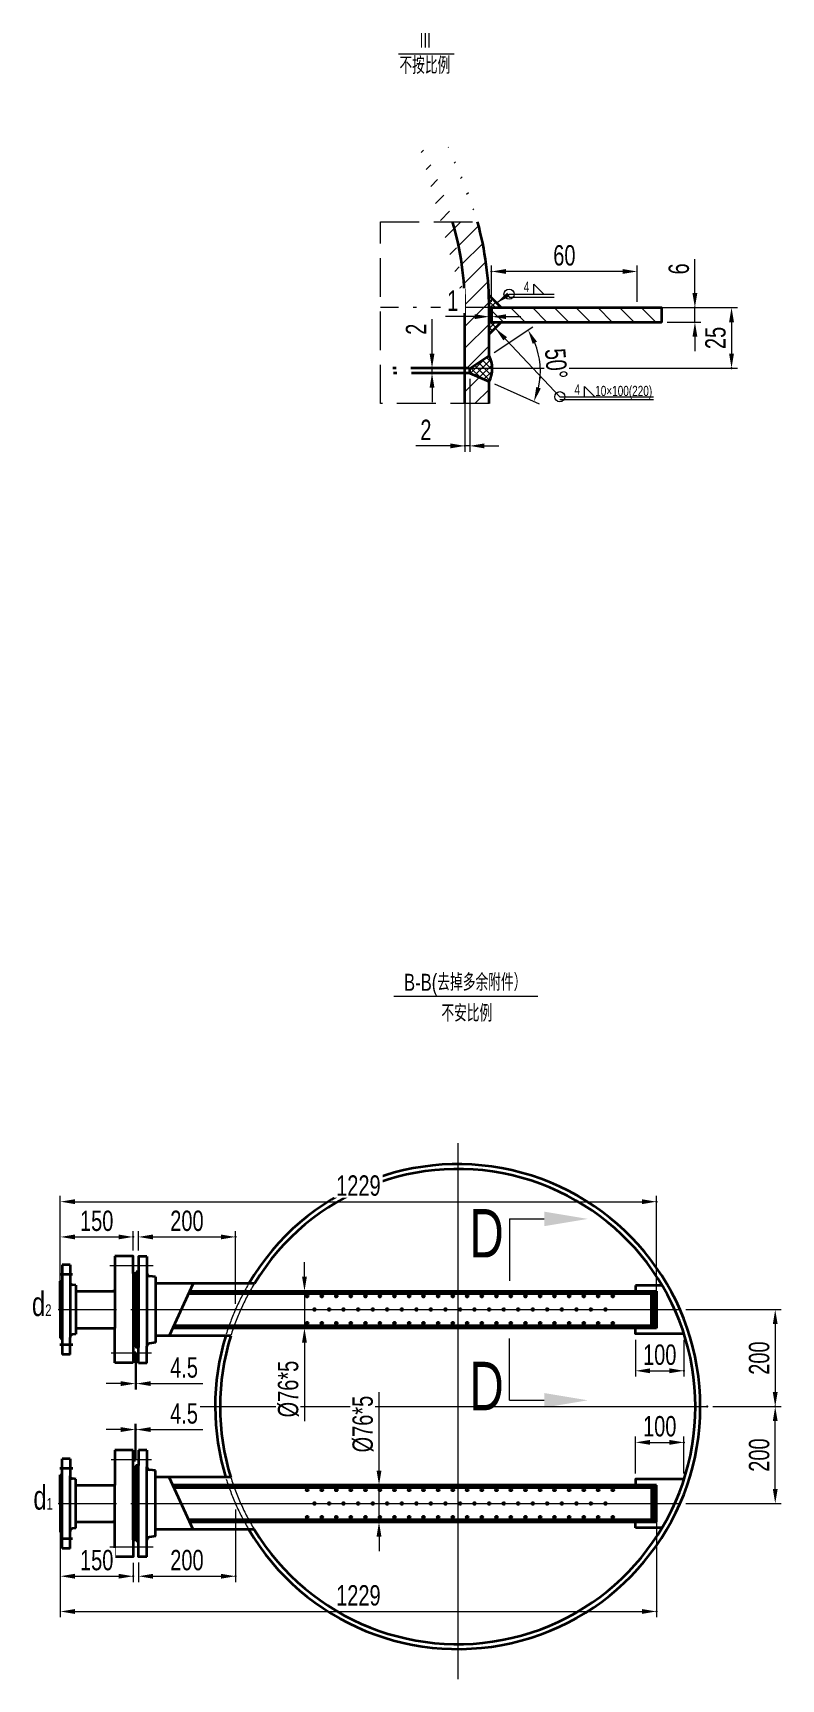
# Model space of a CAD drawing. Header units: millimetres. Extents: x 3739 to 16354, y -2005 to 15830.
# Drawn here: x 11492 to 13035, y 7756 to 11151 of the extents above; entities that cross this region are included whole.
import ezdxf
from ezdxf.enums import TextEntityAlignment as Align

# ---------------------------------------------------------------- set-up
doc = ezdxf.new("R2010")
doc.units = ezdxf.units.MM
doc.header["$LTSCALE"] = 10
doc.linetypes.add('ACAD_ISO02W100', pattern=[11, 8, -3])
doc.linetypes.add('ACAD_ISO10W100', pattern=[18.7, 12, -3, 0.7, -3])
for name, color, linetype, lineweight in [('中心线', 1, 'ACAD_ISO10W100', 18), ('中粗线', 4, 'Continuous', 35), ('剖面线', 5, 'Continuous', 15), ('实线层', 2, 'Continuous', 35), ('标注', 7, 'Continuous', 18), ('细实线', 7, 'Continuous', 18), ('虚线', 6, 'ACAD_ISO02W100', 18)]:
    doc.layers.add(name, color=color, linetype=linetype, lineweight=lineweight)
doc.styles.add('HGCAD', font='HGCAD.SHX', dxfattribs={"width": 0.75, "bigfont": 'HZTXT.SHX'})
doc.dimstyles.new('HGCAD', dxfattribs={"dimtxt": 3.5, "dimasz": 2.5, "dimexe": 1, "dimexo": 1, "dimgap": 1, "dimtad": 1, "dimdec": 1, "dimdsep": 46, "dimtxsty": 'HGCAD', "dimcen": 0, "dimclrd": 130, "dimclre": 130, "dimclrt": 3, "dimadec": 1, "dimazin": 0, "dimtfac": 0.714286, "dimtmove": 0, "dimatfit": 1, "dimfxl": 0, "dimtzin": 0, "dimlwd": -1, "dimlwe": -1, "dimarcsym": 0})
doc.dimstyles.new('HGCAD$0', dxfattribs={"dimtxt": 3.5, "dimasz": 2.5, "dimexe": 1, "dimexo": 1, "dimgap": 1, "dimtad": 1, "dimdec": 1, "dimdsep": 46, "dimtxsty": 'HGCAD', "dimcen": 0, "dimclrd": 130, "dimclre": 130, "dimclrt": 3, "dimadec": 1, "dimazin": 0, "dimtfac": 0.714286, "dimtmove": 0, "dimatfit": 1, "dimfxl": 0, "dimtzin": 0, "dimlwd": -1, "dimlwe": -1, "dimarcsym": 0})
doc.dimstyles.new('HGCAD$2', dxfattribs={"dimtxt": 3.5, "dimasz": 2.5, "dimexe": 1, "dimexo": 1, "dimgap": 1, "dimtad": 2, "dimtih": 1, "dimdec": 1, "dimdsep": 46, "dimtxsty": 'HGCAD', "dimcen": 0, "dimclrd": 130, "dimclre": 130, "dimclrt": 3, "dimadec": 0, "dimazin": 0, "dimtfac": 0.714286, "dimtmove": 0, "dimatfit": 1, "dimfxl": 0, "dimtzin": 0, "dimlwd": -1, "dimlwe": -1, "dimarcsym": 0})

# ---------------------------------------------------------------- blocks, each defined once
blk = doc.blocks.new('*D19')
at = {"color": 0, "ltscale": 15}
for p in [(12437.8, 10659.3), (12437.8, 10584.7), (12737.8, 10584.7)]:
    blk.add_point(p, dxfattribs=at)
at = {"layer": '标注', "color": 130, "ltscale": 15}
for p, q in [((12437.8, 10596.7), (12437.8, 10671.3)), ((12737.8, 10596.7), (12737.8, 10671.3)), ((12707.8, 10659.3), (12467.8, 10659.3))]:
    blk.add_line(p, q, dxfattribs=at)
for points in [[(12467.8, 10664.3), (12467.8, 10654.3), (12437.8, 10659.3)], [(12707.8, 10664.3), (12707.8, 10654.3), (12737.8, 10659.3)]]:
    blk.add_solid(points, dxfattribs=at)
at = {"layer": '标注', "color": 3, "ltscale": 15, "insert": (12587.8, 10692.3), "char_height": 42, "attachment_point": 5, "style": 'HGCAD', "bg_fill": 3, "box_fill_scale": 1.1, "bg_fill_color": 256, "bg_fill_true_color": 13158600, "bg_fill_transparency": 847}
blk.add_mtext('60', dxfattribs=at)
blk = doc.blocks.new('*D18')
at = {"color": 0, "ltscale": 15}
for p in [(12771.5, 10584.7), (12382.8, 10459.7), (12932.4, 10459.7)]:
    blk.add_point(p, dxfattribs=at)
at = {"layer": '标注', "color": 130, "ltscale": 15}
for p, q in [((12783.5, 10584.7), (12944.4, 10584.7)), ((12932.4, 10554.7), (12932.4, 10489.7)), ((12394.8, 10459.7), (12944.4, 10459.7))]:
    blk.add_line(p, q, dxfattribs=at)
for points in [[(12927.4, 10554.7), (12937.4, 10554.7), (12932.4, 10584.7)], [(12927.4, 10489.7), (12937.4, 10489.7), (12932.4, 10459.7)]]:
    blk.add_solid(points, dxfattribs=at)
at = {"layer": '标注', "color": 3, "ltscale": 15, "insert": (12899.4, 10522.2), "char_height": 42, "attachment_point": 5, "rotation": 90, "style": 'HGCAD', "bg_fill": 3, "box_fill_scale": 1.1, "bg_fill_color": 256, "bg_fill_true_color": 13158600, "bg_fill_transparency": 857}
blk.add_mtext('25', dxfattribs=at)
blk = doc.blocks.new('*D20')
at = {"color": 0, "ltscale": 15}
for p in [(12432.8, 10566.1), (12432.8, 10554.7), (12437.8, 10554.7)]:
    blk.add_point(p, dxfattribs=at)
at = {"layer": '标注', "color": 130, "ltscale": 15}
for p, q in [((12402.8, 10566.1), (12342.7, 10566.1)), ((12432.8, 10566.7), (12432.8, 10578.1)), ((12437.8, 10566.1), (12432.8, 10566.1)), ((12437.8, 10566.7), (12437.8, 10578.1)), ((12467.8, 10566.1), (12497.8, 10566.1))]:
    blk.add_line(p, q, dxfattribs=at)
for points in [[(12402.8, 10571.1), (12402.8, 10561.1), (12432.8, 10566.1)], [(12467.8, 10571.1), (12467.8, 10561.1), (12437.8, 10566.1)]]:
    blk.add_solid(points, dxfattribs=at)
at = {"layer": '标注', "color": 3, "ltscale": 15, "insert": (12357.7, 10599.1), "char_height": 42, "attachment_point": 5, "style": 'HGCAD', "bg_fill": 3, "box_fill_scale": 1.1, "bg_fill_color": 256, "bg_fill_true_color": 13158600, "bg_fill_transparency": 867}
blk.add_mtext('1', dxfattribs=at)
blk = doc.blocks.new('*D21')
at = {"color": 0, "ltscale": 15}
for p in [(12392.8, 10459.3), (12432.8, 10485.8), (12392.8, 10449.9), (12432.8, 10432.1)]:
    blk.add_point(p, dxfattribs=at)
at = {"layer": '标注', "color": 130, "ltscale": 15}
for p, q in [((12442.8, 10492.4), (12522.8, 10545.4)), ((12443.7, 10427.3), (12536.1, 10386.2))]:
    blk.add_line(p, q, dxfattribs=at)
blk.add_arc((12384.2, 10453.7), 154.2, 347.2238, 22.336, dxfattribs=at)
for points in [[(12522.4, 10509.9), (12531.3, 10514.6), (12512.8, 10538.8)], [(12539.3, 10418), (12529.9, 10421.2), (12525.2, 10391.1)]]:
    blk.add_solid(points, dxfattribs=at)
at = {"layer": '标注', "color": 3, "ltscale": 15, "insert": (12570.8, 10469.3), "char_height": 42, "attachment_point": 5, "rotation": 274.7799, "style": 'HGCAD', "bg_fill": 3, "box_fill_scale": 1.1, "bg_fill_color": 256, "bg_fill_true_color": 13158600, "bg_fill_transparency": 907}
blk.add_mtext('50%%D', dxfattribs=at)
at = {"color": 0, "ltscale": 15}
blk.add_point((12537.9, 10440.8), dxfattribs=at)
blk = doc.blocks.new('*D22')
at = {"color": 0, "ltscale": 15}
for p in [(12787.8, 10584.7), (12856.9, 10584.7), (12787.8, 10554.7)]:
    blk.add_point(p, dxfattribs=at)
at = {"layer": '标注', "color": 130, "ltscale": 15}
for p, q in [((12856.9, 10614.7), (12856.9, 10684.5)), ((12799.8, 10584.7), (12868.9, 10584.7)), ((12856.9, 10554.7), (12856.9, 10584.7)), ((12799.8, 10554.7), (12868.9, 10554.7)), ((12856.9, 10524.7), (12856.9, 10494.7))]:
    blk.add_line(p, q, dxfattribs=at)
for points in [[(12851.9, 10614.7), (12861.9, 10614.7), (12856.9, 10584.7)], [(12851.9, 10524.7), (12861.9, 10524.7), (12856.9, 10554.7)]]:
    blk.add_solid(points, dxfattribs=at)
at = {"layer": '标注', "color": 3, "ltscale": 15, "insert": (12823.9, 10664.6), "char_height": 42, "attachment_point": 5, "rotation": 90, "style": 'HGCAD', "bg_fill": 3, "box_fill_scale": 1.1, "bg_fill_color": 256, "bg_fill_true_color": 13158600, "bg_fill_transparency": 707}
blk.add_mtext('6', dxfattribs=at)
blk = doc.blocks.new('*D23')
at = {"color": 0, "ltscale": 15}
for p in [(12315, 10459.7), (12316.2, 10459.7), (12316.2, 10449.8)]:
    blk.add_point(p, dxfattribs=at)
at = {"layer": '标注', "color": 130, "ltscale": 15}
for p, q in [((12315, 10489.7), (12315, 10560.7)), ((12304.2, 10459.7), (12303, 10459.7)), ((12315, 10449.8), (12315, 10459.7)), ((12304.2, 10449.8), (12303, 10449.8)), ((12315, 10419.8), (12315, 10389.8))]:
    blk.add_line(p, q, dxfattribs=at)
for points in [[(12310, 10489.7), (12320, 10489.7), (12315, 10459.7)], [(12310, 10419.8), (12320, 10419.8), (12315, 10449.8)]]:
    blk.add_solid(points, dxfattribs=at)
at = {"layer": '标注', "color": 3, "ltscale": 15, "insert": (12282, 10540.2), "char_height": 42, "attachment_point": 5, "rotation": 90, "style": 'HGCAD', "bg_fill": 3, "box_fill_scale": 1.1, "bg_fill_color": 256, "bg_fill_true_color": 13158600, "bg_fill_transparency": 717}
blk.add_mtext('2', dxfattribs=at)
blk = doc.blocks.new('*D27')
at = {"color": 0, "ltscale": 15}
for p in [(12382.8, 10449.9), (12392.8, 10449.9), (12382.8, 10299.6)]:
    blk.add_point(p, dxfattribs=at)
at = {"layer": '标注', "color": 130, "ltscale": 15}
for p, q in [((12382.8, 10437.9), (12382.8, 10287.6)), ((12392.8, 10437.9), (12392.8, 10287.6)), ((12352.8, 10299.6), (12281.8, 10299.6)), ((12392.8, 10299.6), (12382.8, 10299.6)), ((12422.8, 10299.6), (12452.8, 10299.6))]:
    blk.add_line(p, q, dxfattribs=at)
for points in [[(12352.8, 10304.6), (12352.8, 10294.6), (12382.8, 10299.6)], [(12422.8, 10304.6), (12422.8, 10294.6), (12392.8, 10299.6)]]:
    blk.add_solid(points, dxfattribs=at)
at = {"layer": '标注', "color": 3, "ltscale": 15, "insert": (12302.3, 10332.6), "char_height": 42, "attachment_point": 5, "style": 'HGCAD', "bg_fill": 3, "box_fill_scale": 1.1, "bg_fill_color": 256, "bg_fill_true_color": 13158600, "bg_fill_transparency": 877}
blk.add_mtext('2', dxfattribs=at)
blk = doc.blocks.new('*D150')
at = {"color": 0, "ltscale": 15}
for p in [(12734.4, 8468.2), (12834.4, 8468.2)]:
    blk.add_point(p, dxfattribs=at)
at = {"layer": '标注', "color": 130, "ltscale": 15}
for p, q in [((12734.4, 8456.2), (12734.4, 8380)), ((12834.4, 8456.2), (12834.4, 8380)), ((12764.4, 8392), (12804.4, 8392))]:
    blk.add_line(p, q, dxfattribs=at)
for points in [[(12764.4, 8397), (12764.4, 8387), (12734.4, 8392)], [(12804.4, 8397), (12804.4, 8387), (12834.4, 8392)]]:
    blk.add_solid(points, dxfattribs=at)
at = {"layer": '标注', "color": 3, "ltscale": 15, "insert": (12784.4, 8425), "char_height": 42, "attachment_point": 5, "style": 'HGCAD', "bg_fill": 3, "box_fill_scale": 1.1, "bg_fill_color": 256, "bg_fill_true_color": 13158600, "bg_fill_transparency": 2362}
blk.add_mtext('100', dxfattribs=at)
at = {"color": 0, "ltscale": 15}
blk.add_point((12834.4, 8392), dxfattribs=at)
blk = doc.blocks.new('*D151')
at = {"color": 0, "ltscale": 15}
for p in [(12826.2, 8518.2), (12882, 8318.2), (13022.5, 8318.2)]:
    blk.add_point(p, dxfattribs=at)
at = {"layer": '标注', "color": 130, "ltscale": 15}
for p, q in [((12838.2, 8518.2), (13034.5, 8518.2)), ((13022.5, 8488.2), (13022.5, 8348.2)), ((12894, 8318.2), (13034.5, 8318.2))]:
    blk.add_line(p, q, dxfattribs=at)
for points in [[(13017.5, 8488.2), (13027.5, 8488.2), (13022.5, 8518.2)], [(13017.5, 8348.2), (13027.5, 8348.2), (13022.5, 8318.2)]]:
    blk.add_solid(points, dxfattribs=at)
at = {"layer": '标注', "color": 3, "ltscale": 15, "insert": (12989.5, 8418.2), "char_height": 42, "attachment_point": 5, "rotation": 90, "style": 'HGCAD', "bg_fill": 3, "box_fill_scale": 1.1, "bg_fill_color": 256, "bg_fill_true_color": 13158600, "bg_fill_transparency": 2372}
blk.add_mtext('200', dxfattribs=at)
blk = doc.blocks.new('*D152')
at = {"color": 0, "ltscale": 15}
for p in [(12777.7, 8740.8), (11548.7, 8518.2), (12777.7, 8518.2)]:
    blk.add_point(p, dxfattribs=at)
at = {"layer": '标注', "color": 130, "ltscale": 15}
for p, q in [((11548.7, 8530.2), (11548.7, 8752.8)), ((11578.7, 8740.8), (12747.7, 8740.8)), ((12777.7, 8530.2), (12777.7, 8752.8))]:
    blk.add_line(p, q, dxfattribs=at)
for points in [[(11578.7, 8745.8), (11578.7, 8735.8), (11548.7, 8740.8)], [(12747.7, 8745.8), (12747.7, 8735.8), (12777.7, 8740.8)]]:
    blk.add_solid(points, dxfattribs=at)
at = {"layer": '标注', "color": 3, "ltscale": 15, "insert": (12163.2, 8773.8), "char_height": 42, "attachment_point": 5, "style": 'HGCAD', "bg_fill": 3, "box_fill_scale": 1.1, "bg_fill_color": 256, "bg_fill_true_color": 13158600, "bg_fill_transparency": 2382}
blk.add_mtext('1229', dxfattribs=at)
blk = doc.blocks.new('*D153')
at = {"color": 0, "ltscale": 15}
for p in [(12049.5, 8556.2), (12049.5, 8480.2), (12052, 8480.2)]:
    blk.add_point(p, dxfattribs=at)
at = {"layer": '标注', "color": 130, "ltscale": 15}
for p, q in [((12052, 8586.2), (12052, 8616.2)), ((12052, 8556.2), (12052, 8480.2)), ((12061.5, 8556.2), (12064, 8556.2)), ((12061.5, 8480.2), (12064, 8480.2)), ((12052, 8450.2), (12052, 8288.4))]:
    blk.add_line(p, q, dxfattribs=at)
for points in [[(12047, 8586.2), (12057, 8586.2), (12052, 8556.2)], [(12047, 8450.2), (12057, 8450.2), (12052, 8480.2)]]:
    blk.add_solid(points, dxfattribs=at)
at = {"layer": '标注', "color": 3, "ltscale": 15, "insert": (12019, 8354.3), "char_height": 42, "attachment_point": 5, "rotation": 90, "style": 'HGCAD', "bg_fill": 3, "box_fill_scale": 1.1, "bg_fill_color": 256, "bg_fill_true_color": 13158600, "bg_fill_transparency": 2397}
blk.add_mtext('%%c76*5', dxfattribs=at)
blk = doc.blocks.new('*D154')
at = {"color": 0, "ltscale": 15}
for p in [(11698.7, 8668.1), (11698.7, 8628.2), (11548.7, 8530.2)]:
    blk.add_point(p, dxfattribs=at)
at = {"layer": '标注', "color": 130, "ltscale": 15}
for p, q in [((11548.7, 8542.2), (11548.7, 8680.1)), ((11578.7, 8668.1), (11668.7, 8668.1)), ((11698.7, 8640.2), (11698.7, 8680.1))]:
    blk.add_line(p, q, dxfattribs=at)
for points in [[(11578.7, 8673.1), (11578.7, 8663.1), (11548.7, 8668.1)], [(11668.7, 8673.1), (11668.7, 8663.1), (11698.7, 8668.1)]]:
    blk.add_solid(points, dxfattribs=at)
at = {"layer": '标注', "color": 3, "ltscale": 15, "insert": (11623.7, 8701.1), "char_height": 42, "attachment_point": 5, "style": 'HGCAD', "bg_fill": 3, "box_fill_scale": 1.1, "bg_fill_color": 256, "bg_fill_true_color": 13158600, "bg_fill_transparency": 2412}
blk.add_mtext('150', dxfattribs=at)
blk = doc.blocks.new('*D155')
at = {"color": 0, "ltscale": 15}
for p in [(11909.7, 8668.1), (11709.7, 8627.9), (11909.7, 8518.2)]:
    blk.add_point(p, dxfattribs=at)
at = {"layer": '标注', "color": 130, "ltscale": 15}
for p, q in [((11709.7, 8639.9), (11709.7, 8680.1)), ((11739.7, 8668.1), (11879.7, 8668.1)), ((11909.7, 8530.2), (11909.7, 8680.1))]:
    blk.add_line(p, q, dxfattribs=at)
for points in [[(11739.7, 8673.1), (11739.7, 8663.1), (11709.7, 8668.1)], [(11879.7, 8673.1), (11879.7, 8663.1), (11909.7, 8668.1)]]:
    blk.add_solid(points, dxfattribs=at)
at = {"layer": '标注', "color": 3, "ltscale": 15, "insert": (11809.7, 8701.1), "char_height": 42, "attachment_point": 5, "style": 'HGCAD', "bg_fill": 3, "box_fill_scale": 1.1, "bg_fill_color": 256, "bg_fill_true_color": 13158600, "bg_fill_transparency": 2422}
blk.add_mtext('200', dxfattribs=at)
blk = doc.blocks.new('*D156')
at = {"color": 0, "ltscale": 15}
for p in [(12734.4, 8168.2), (12834.4, 8168.2)]:
    blk.add_point(p, dxfattribs=at)
at = {"layer": '标注', "color": 130, "ltscale": 15}
for p, q in [((12734.4, 8180.2), (12734.4, 8256.4)), ((12834.4, 8180.2), (12834.4, 8256.4)), ((12764.4, 8244.4), (12804.4, 8244.4))]:
    blk.add_line(p, q, dxfattribs=at)
for points in [[(12764.4, 8249.4), (12764.4, 8239.4), (12734.4, 8244.4)], [(12804.4, 8249.4), (12804.4, 8239.4), (12834.4, 8244.4)]]:
    blk.add_solid(points, dxfattribs=at)
at = {"layer": '标注', "color": 3, "ltscale": 15, "insert": (12784.4, 8277.4), "char_height": 42, "attachment_point": 5, "style": 'HGCAD', "bg_fill": 3, "box_fill_scale": 1.1, "bg_fill_color": 256, "bg_fill_true_color": 13158600, "bg_fill_transparency": 2432}
blk.add_mtext('100', dxfattribs=at)
at = {"color": 0, "ltscale": 15}
blk.add_point((12834.4, 8244.4), dxfattribs=at)
blk = doc.blocks.new('*D157')
at = {"color": 0, "ltscale": 15}
for p in [(12882, 8318.2), (13022.5, 8318.2), (12826.2, 8118.2)]:
    blk.add_point(p, dxfattribs=at)
at = {"layer": '标注', "color": 130, "ltscale": 15}
for p, q in [((12894, 8318.2), (13034.5, 8318.2)), ((13022.5, 8148.2), (13022.5, 8288.2)), ((12838.2, 8118.2), (13034.5, 8118.2))]:
    blk.add_line(p, q, dxfattribs=at)
for points in [[(13017.5, 8288.2), (13027.5, 8288.2), (13022.5, 8318.2)], [(13017.5, 8148.2), (13027.5, 8148.2), (13022.5, 8118.2)]]:
    blk.add_solid(points, dxfattribs=at)
at = {"layer": '标注', "color": 3, "ltscale": 15, "insert": (12989.5, 8218.2), "char_height": 42, "attachment_point": 5, "rotation": 90, "style": 'HGCAD', "bg_fill": 3, "box_fill_scale": 1.1, "bg_fill_color": 256, "bg_fill_true_color": 13158600, "bg_fill_transparency": 2442}
blk.add_mtext('200', dxfattribs=at)
blk = doc.blocks.new('*D158')
at = {"color": 0, "ltscale": 15}
for p in [(11548.7, 8118.2), (12777.7, 8118.2), (12777.7, 7895.6)]:
    blk.add_point(p, dxfattribs=at)
at = {"layer": '标注', "color": 130, "ltscale": 15}
for p, q in [((11548.7, 8106.2), (11548.7, 7883.6)), ((12777.7, 8106.2), (12777.7, 7883.6)), ((11578.7, 7895.6), (12747.7, 7895.6))]:
    blk.add_line(p, q, dxfattribs=at)
for points in [[(11578.7, 7900.6), (11578.7, 7890.6), (11548.7, 7895.6)], [(12747.7, 7900.6), (12747.7, 7890.6), (12777.7, 7895.6)]]:
    blk.add_solid(points, dxfattribs=at)
at = {"layer": '标注', "color": 3, "ltscale": 15, "insert": (12163.2, 7928.6), "char_height": 42, "attachment_point": 5, "style": 'HGCAD', "bg_fill": 3, "box_fill_scale": 1.1, "bg_fill_color": 256, "bg_fill_true_color": 13158600, "bg_fill_transparency": 2452}
blk.add_mtext('1229', dxfattribs=at)
blk = doc.blocks.new('*D159')
at = {"color": 0, "ltscale": 15}
for p in [(12205.7, 8156.2), (12205.7, 8156.2), (12205.7, 8080.2)]:
    blk.add_point(p, dxfattribs=at)
at = {"layer": '标注', "color": 130, "ltscale": 15}
for p, q in [((12205.7, 8186.2), (12205.7, 8348)), ((12205.7, 8080.2), (12205.7, 8156.2)), ((12205.7, 8050.2), (12205.7, 8020.2))]:
    blk.add_line(p, q, dxfattribs=at)
for points in [[(12200.7, 8186.2), (12210.7, 8186.2), (12205.7, 8156.2)], [(12200.7, 8050.2), (12210.7, 8050.2), (12205.7, 8080.2)]]:
    blk.add_solid(points, dxfattribs=at)
at = {"layer": '标注', "color": 3, "ltscale": 15, "insert": (12172.7, 8282.1), "char_height": 42, "attachment_point": 5, "rotation": 90, "style": 'HGCAD', "bg_fill": 3, "box_fill_scale": 1.1, "bg_fill_color": 256, "bg_fill_true_color": 13158600, "bg_fill_transparency": 547}
blk.add_mtext('%%c76*5', dxfattribs=at)
blk = doc.blocks.new('*D160')
at = {"color": 0, "ltscale": 15}
for p in [(11548.7, 8106.2), (11698.7, 8008.2), (11698.7, 7968.3)]:
    blk.add_point(p, dxfattribs=at)
at = {"layer": '标注', "color": 130, "ltscale": 15}
for p, q in [((11548.7, 8094.2), (11548.7, 7956.3)), ((11698.7, 7996.2), (11698.7, 7956.3)), ((11578.7, 7968.3), (11668.7, 7968.3))]:
    blk.add_line(p, q, dxfattribs=at)
for points in [[(11578.7, 7973.3), (11578.7, 7963.3), (11548.7, 7968.3)], [(11668.7, 7973.3), (11668.7, 7963.3), (11698.7, 7968.3)]]:
    blk.add_solid(points, dxfattribs=at)
at = {"layer": '标注', "color": 3, "ltscale": 15, "insert": (11623.7, 8001.3), "char_height": 42, "attachment_point": 5, "style": 'HGCAD', "bg_fill": 3, "box_fill_scale": 1.1, "bg_fill_color": 256, "bg_fill_true_color": 13158600, "bg_fill_transparency": 2482}
blk.add_mtext('150', dxfattribs=at)
blk = doc.blocks.new('*D161')
at = {"color": 0, "ltscale": 15}
for p in [(11909.7, 8118.2), (11709.7, 8008.5), (11909.7, 7968.3)]:
    blk.add_point(p, dxfattribs=at)
at = {"layer": '标注', "color": 130, "ltscale": 15}
for p, q in [((11909.7, 8106.2), (11909.7, 7956.3)), ((11709.7, 7996.5), (11709.7, 7956.3)), ((11739.7, 7968.3), (11879.7, 7968.3))]:
    blk.add_line(p, q, dxfattribs=at)
for points in [[(11739.7, 7973.3), (11739.7, 7963.3), (11709.7, 7968.3)], [(11879.7, 7973.3), (11879.7, 7963.3), (11909.7, 7968.3)]]:
    blk.add_solid(points, dxfattribs=at)
at = {"layer": '标注', "color": 3, "ltscale": 15, "insert": (11809.7, 8001.3), "char_height": 42, "attachment_point": 5, "style": 'HGCAD', "bg_fill": 3, "box_fill_scale": 1.1, "bg_fill_color": 256, "bg_fill_true_color": 13158600, "bg_fill_transparency": 2492}
blk.add_mtext('200', dxfattribs=at)
blk = doc.blocks.new('*D164')
at = {"color": 0, "ltscale": 15}
for p in [(11703.2, 8443.7), (11705.2, 8439.9), (11705.2, 8365.6)]:
    blk.add_point(p, dxfattribs=at)
at = {"layer": '标注', "color": 130, "ltscale": 15}
for p, q in [((11703.2, 8431.7), (11703.2, 8353.6)), ((11705.2, 8427.9), (11705.2, 8353.6)), ((11673.2, 8365.6), (11643.2, 8365.6)), ((11703.2, 8365.6), (11705.2, 8365.6)), ((11735.2, 8365.6), (11842.5, 8365.6))]:
    blk.add_line(p, q, dxfattribs=at)
for points in [[(11673.2, 8370.6), (11673.2, 8360.6), (11703.2, 8365.6)], [(11735.2, 8370.6), (11735.2, 8360.6), (11705.2, 8365.6)]]:
    blk.add_solid(points, dxfattribs=at)
at = {"layer": '标注', "color": 3, "ltscale": 15, "insert": (11803.8, 8398.6), "char_height": 42, "attachment_point": 5, "style": 'HGCAD', "bg_fill": 3, "box_fill_scale": 1.1, "bg_fill_color": 256, "bg_fill_true_color": 13158600, "bg_fill_transparency": 2522}
blk.add_mtext('4.5', dxfattribs=at)
blk = doc.blocks.new('*D165')
at = {"color": 0, "ltscale": 15}
for p in [(11705.2, 8270.8), (11703.2, 8192.7), (11705.2, 8196.5)]:
    blk.add_point(p, dxfattribs=at)
at = {"layer": '标注', "color": 130, "ltscale": 15}
for p, q in [((11673.2, 8270.8), (11643.2, 8270.8)), ((11703.2, 8204.7), (11703.2, 8282.8)), ((11703.2, 8270.8), (11705.2, 8270.8)), ((11705.2, 8208.5), (11705.2, 8282.8)), ((11735.2, 8270.8), (11842.5, 8270.8))]:
    blk.add_line(p, q, dxfattribs=at)
for points in [[(11673.2, 8275.8), (11673.2, 8265.8), (11703.2, 8270.8)], [(11735.2, 8275.8), (11735.2, 8265.8), (11705.2, 8270.8)]]:
    blk.add_solid(points, dxfattribs=at)
at = {"layer": '标注', "color": 3, "ltscale": 15, "insert": (11803.8, 8303.8), "char_height": 42, "attachment_point": 5, "style": 'HGCAD', "bg_fill": 3, "box_fill_scale": 1.1, "bg_fill_color": 256, "bg_fill_true_color": 13158600, "bg_fill_transparency": 2532}
blk.add_mtext('4.5', dxfattribs=at)
blk = doc.blocks.new('#HGCAD~HF~a')
at = {"layer": '细实线'}
blk.add_circle((0, 0), 1.75, dxfattribs=at)
blk = doc.blocks.new('#HGCAD~HF~01')
at = {"layer": '细实线'}
for p, q in [((-7, 0), (-7, 3.5)), ((-7, 3.5), (-3.5, 0))]:
    blk.add_line(p, q, dxfattribs=at)

msp = doc.modelspace()

# ---------------------------------------------------------------- hatches: boundary and pattern name
at = {"layer": '剖面线'}
h = msp.add_hatch(dxfattribs=at)
h.set_pattern_fill('ANSI31', color=256, scale=10, style=0)
h.set_pattern_definition([(45, (3738.5, -2004.868), (-22.45064, 22.45064), [])])
edge = h.paths.add_edge_path()
edge.add_ellipse((9882.77, 10584.74), major_axis=(2550, 0), ratio=0.5098039, start_angle=1.12352, end_angle=7.83626)
edge.add_line((12408.96, 10761.99), (12357.51, 10761.99))
edge.add_ellipse((9882.77, 10584.74), major_axis=(2500, 0), ratio=0.5, start_angle=0, end_angle=8.1518, ccw=False)
edge.add_line((12382.77, 10584.74), (12432.77, 10584.74))
edge.add_ellipse((9882.77, 10584.74), major_axis=(2550, 0), ratio=0.5098039, start_angle=0, end_angle=1.12352)
h.paths.add_polyline_path([(12432.77, 10584.74), (12382.77, 10584.74), (12382.77, 10454.34), (12432.77, 10485.81)])
h.paths.add_polyline_path([(12432.77, 10432.14), (12382.77, 10454.34), (12382.77, 10386.88), (12432.77, 10386.88)])
h = msp.add_hatch(dxfattribs=at)
h.set_pattern_fill('ANSI37', color=256, scale=3, style=0)
h.set_pattern_definition([(45, (3738.5, -2004.868), (-6.735192, 6.735192), []), (135, (3738.5, -2004.868), (-6.735192, -6.735192), [])])
h.paths.add_polyline_path([(12457.77, 10554.74), (12432.77, 10554.74), (12432.77, 10529.74)])
edge = h.paths.add_edge_path()
edge.add_ellipse((9882.77, 10584.74), major_axis=(2550, 0), ratio=0.5098039, start_angle=0, end_angle=1.12352, ccw=False)
edge.add_line((12432.77, 10584.74), (12457.77, 10584.74))
edge.add_line((12457.77, 10584.74), (12432.28, 10610.23))
edge = h.paths.add_edge_path()
edge.add_line((12432.77, 10485.81), (12392.77, 10459.34))
edge.add_line((12392.77, 10459.34), (12392.77, 10449.9))
edge.add_line((12392.77, 10449.9), (12432.77, 10432.14))
edge.add_arc((12380.65, 10458.97), 58.62, 332.75149, 387.24851)
h = msp.add_hatch(dxfattribs=at)
h.set_pattern_fill('ANSI31', color=256, scale=10, angle=90, style=0)
h.set_pattern_definition([(135, (3738.5, -2004.868), (-22.45064, -22.45064), [])])
h.paths.add_polyline_path([(12787.77, 10584.74), (12437.77, 10584.74), (12437.77, 10554.74), (12787.77, 10554.74)])
at = {"layer": '剖面线', "ltscale": 5}
h = msp.add_hatch(dxfattribs=at)
h.set_pattern_fill('ANSI31', color=256, scale=2, style=0)
h.set_pattern_definition([(45, (5339.097, 4054.629), (-4.490128, 4.490128), [])])
h.paths.add_polyline_path([(12767.68, 8518.2), (12772.68, 8518.2), (12772.68, 8551.2), (12767.68, 8551.2)])
h.paths.add_polyline_path([(12772.68, 8518.2), (12767.68, 8518.2), (12767.68, 8485.2), (12772.68, 8485.2)])
h = msp.add_hatch(dxfattribs=at)
h.set_pattern_fill('ANSI31', color=256, scale=2, style=0)
h.set_pattern_definition([(315, (5339.097, 12581.78), (-4.490128, -4.490128), [])])
h.paths.add_polyline_path([(12767.68, 8118.2), (12772.68, 8118.2), (12772.68, 8085.2), (12767.68, 8085.2)])
h.paths.add_polyline_path([(12772.68, 8118.2), (12767.68, 8118.2), (12767.68, 8151.2), (12772.68, 8151.2)])

# ---------------------------------------------------------------- linework, layer by layer
at = {"layer": '中心线', "color": 1, "linetype": 'ACAD_ISO10W100'}
msp.add_line((12432.77, 10584.74), (12208.46, 10584.74), dxfattribs=at)
at = {"layer": '中心线', "ltscale": 15}
for p, q in [((12367.95, 8861.75), (12367.95, 7756.2)), ((11701.98, 8518.2), (12826.2, 8518.2)), ((11827.5, 8318.2), (12881.99, 8318.2)), ((11701.98, 8118.2), (12826.2, 8118.2))]:
    msp.add_line(p, q, dxfattribs=at)
at = {"layer": '中心线', "ltscale": 5}
for p, q in [((11739.99, 8608.2), (11650.48, 8608.2)), ((11736.49, 8428.2), (11653.26, 8428.2)), ((11736.49, 8208.2), (11653.26, 8208.2)), ((11739.99, 8028.2), (11650.48, 8028.2))]:
    msp.add_line(p, q, dxfattribs=at)
at = {"layer": '中心线'}
for p, q in [((11544.4, 8518.2), (12777.68, 8518.2)), ((11544.4, 8118.2), (12777.68, 8118.2)), ((11544.4, 8118.2), (12777.68, 8118.2))]:
    msp.add_line(p, q, dxfattribs=at)
at = {"layer": '中粗线', "ltscale": 5}
for centre in [(12057.68, 8546.2), (12087.68, 8546.2), (12117.68, 8546.2), (12147.68, 8546.2), (12177.68, 8546.2), (12207.68, 8546.2), (12237.68, 8546.2), (12267.68, 8546.2), (12297.68, 8546.2), (12327.68, 8546.2), (12357.68, 8546.2), (12387.68, 8546.2), (12417.68, 8546.2), (12447.68, 8546.2), (12477.68, 8546.2), (12507.68, 8546.2), (12537.68, 8546.2), (12567.68, 8546.2), (12597.68, 8546.2), (12627.68, 8546.2), (12657.68, 8546.2), (12687.68, 8546.2), (12057.68, 8490.2), (12072.68, 8518.2), (12087.68, 8490.2), (12102.68, 8518.2), (12117.68, 8490.2), (12132.68, 8518.2), (12147.68, 8490.2), (12162.68, 8518.2), (12177.68, 8490.2), (12192.68, 8518.2), (12207.68, 8490.2), (12222.68, 8518.2), (12237.68, 8490.2), (12252.68, 8518.2), (12267.68, 8490.2), (12282.68, 8518.2), (12297.68, 8490.2), (12312.68, 8518.2), (12327.68, 8490.2), (12342.68, 8518.2), (12357.68, 8490.2), (12372.68, 8518.2), (12387.68, 8490.2), (12402.68, 8518.2), (12417.68, 8490.2), (12432.68, 8518.2), (12447.68, 8490.2), (12462.68, 8518.2), (12477.68, 8490.2), (12492.68, 8518.2), (12507.68, 8490.2), (12522.68, 8518.2), (12537.68, 8490.2), (12552.68, 8518.2), (12567.68, 8490.2), (12582.68, 8518.2), (12597.68, 8490.2), (12612.68, 8518.2), (12627.68, 8490.2), (12642.68, 8518.2), (12657.68, 8490.2), (12672.68, 8518.2), (12687.68, 8490.2), (12057.68, 8146.2), (12072.68, 8118.2), (12087.68, 8146.2), (12102.68, 8118.2), (12117.68, 8146.2), (12132.68, 8118.2), (12147.68, 8146.2), (12162.68, 8118.2), (12177.68, 8146.2), (12192.68, 8118.2), (12207.68, 8146.2), (12222.68, 8118.2), (12237.68, 8146.2), (12252.68, 8118.2), (12267.68, 8146.2), (12282.68, 8118.2), (12297.68, 8146.2), (12312.68, 8118.2), (12327.68, 8146.2), (12342.68, 8118.2), (12357.68, 8146.2), (12372.68, 8118.2), (12387.68, 8146.2), (12402.68, 8118.2), (12417.68, 8146.2), (12432.68, 8118.2), (12447.68, 8146.2), (12462.68, 8118.2), (12477.68, 8146.2), (12492.68, 8118.2), (12507.68, 8146.2), (12522.68, 8118.2), (12537.68, 8146.2), (12552.68, 8118.2), (12567.68, 8146.2), (12582.68, 8118.2), (12597.68, 8146.2), (12612.68, 8118.2), (12627.68, 8146.2), (12642.68, 8118.2), (12657.68, 8146.2), (12672.68, 8118.2), (12687.68, 8146.2), (12057.68, 8090.2), (12087.68, 8090.2), (12117.68, 8090.2), (12147.68, 8090.2), (12177.68, 8090.2), (12207.68, 8090.2), (12237.68, 8090.2), (12267.68, 8090.2), (12297.68, 8090.2), (12327.68, 8090.2), (12357.68, 8090.2), (12387.68, 8090.2), (12417.68, 8090.2), (12447.68, 8090.2), (12477.68, 8090.2), (12507.68, 8090.2), (12537.68, 8090.2), (12567.68, 8090.2), (12597.68, 8090.2), (12627.68, 8090.2), (12657.68, 8090.2), (12687.68, 8090.2)]:
    msp.add_circle(centre, 2, dxfattribs=at)
at = {"layer": '实线层'}
for p, q in [((12457.77, 10584.74), (12432.28, 10610.23)), ((12382.77, 10386.88), (12382.77, 10584.74)), ((12432.77, 10485.81), (12432.77, 10584.74)), ((12432.77, 10584.74), (12787.77, 10584.74)), ((12437.77, 10584.74), (12437.77, 10554.74)), ((12432.77, 10554.74), (12787.77, 10554.74)), ((12457.77, 10554.74), (12432.77, 10529.74)), ((12392.77, 10459.34), (12432.77, 10485.81)), ((12392.77, 10449.9), (12432.77, 10432.14)), ((12432.77, 10386.88), (12432.77, 10432.14)), ((11661.18, 8628.2), (11661.18, 8556.2)), ((11727.19, 8627.92), (11709.69, 8627.92)), ((11709.69, 8627.92), (11709.69, 8439.92)), ((11727.19, 8627.92), (11727.19, 8442.61)), ((11709.69, 8595.92), (11705.19, 8595.92)), ((11705.19, 8595.92), (11705.19, 8439.92)), ((11661.18, 8556.2), (11661.18, 8480.2)), ((11745.19, 8585.71), (11732.46, 8587.28)), ((11745.19, 8585.71), (11745.19, 8450.13)), ((11948.75, 8571.92), (11745.19, 8571.92)), ((11900.12, 8463.92), (11745.19, 8463.92)), ((11709.69, 8439.92), (11705.19, 8439.92)), ((11709.69, 8407.92), (11709.69, 8439.92)), ((11727.19, 8407.92), (11727.19, 8442.61)), ((11745.19, 8450.13), (11732.46, 8448.57)), ((11727.19, 8407.92), (11709.69, 8407.92)), ((11727.19, 8228.49), (11709.69, 8228.49)), ((11709.69, 8228.49), (11709.69, 8196.49)), ((11727.19, 8228.49), (11727.19, 8193.79)), ((11709.69, 8196.49), (11705.19, 8196.49)), ((11705.19, 8040.49), (11705.19, 8196.49)), ((11709.69, 8008.49), (11709.69, 8196.49)), ((11727.19, 8008.49), (11727.19, 8193.79)), ((11745.19, 8186.28), (11732.46, 8187.84)), ((11745.19, 8050.7), (11745.19, 8186.28)), ((11661.18, 8080.2), (11661.18, 8156.2)), ((11900.12, 8172.49), (11745.19, 8172.49)), ((11661.18, 8008.2), (11661.18, 8080.2)), ((11745.19, 8050.7), (11732.46, 8049.13)), ((11948.75, 8064.49), (11745.19, 8064.49)), ((11709.69, 8040.49), (11705.19, 8040.49)), ((11727.19, 8008.49), (11709.69, 8008.49))]:
    msp.add_line(p, q, dxfattribs=at)
at = {"layer": '实线层', "linetype": 'ACAD_ISO10W100'}
for p, q in [((12391.36, 10459.74), (12208.46, 10459.74)), ((12392.77, 10449.9), (12208.46, 10449.74))]:
    msp.add_line(p, q, dxfattribs=at)
at = {"layer": '实线层', "ltscale": 5}
for p, q in [((11698.68, 8628.2), (11661.18, 8628.2)), ((11698.68, 8592.7), (11698.68, 8628.2)), ((11568.68, 8610.7), (11552.68, 8610.7)), ((11552.68, 8610.7), (11552.68, 8425.7)), ((11568.68, 8610.7), (11568.68, 8460.9)), ((11703.18, 8592.7), (11698.68, 8592.7)), ((11703.18, 8592.7), (11703.18, 8480.2)), ((11548.68, 8518.2), (11548.68, 8577.2)), ((11548.68, 8577.2), (11552.68, 8577.2)), ((11580.68, 8568.73), (11573.95, 8569.56)), ((11580.68, 8568.73), (11580.68, 8467.68)), ((11580.68, 8556.2), (11661.18, 8556.2)), ((11661.18, 8556.2), (11657.18, 8556.2)), ((11703.18, 8561.2), (11703.18, 8556.2)), ((11815.2, 8556.2), (12777.68, 8556.2)), ((12777.68, 8556.2), (12777.68, 8480.2)), ((11812.93, 8551.2), (12777.68, 8551.2)), ((12767.68, 8485.2), (12767.68, 8551.2)), ((12772.68, 8485.2), (12772.68, 8551.2)), ((12777.68, 8550.7), (12772.68, 8547.88)), ((12777.68, 8551.2), (12777.68, 8550.7)), ((11548.68, 8518.2), (11548.68, 8459.2)), ((12777.68, 8485.7), (12772.68, 8488.53)), ((11548.68, 8459.2), (11552.68, 8459.2)), ((11568.68, 8425.7), (11568.68, 8460.9)), ((11580.68, 8467.68), (11573.95, 8466.85)), ((11580.68, 8480.2), (11661.18, 8480.2)), ((11661.18, 8408.2), (11661.18, 8480.2)), ((11703.18, 8475.2), (11703.18, 8480.2)), ((11703.18, 8443.7), (11703.18, 8475.2)), ((11782.95, 8485.2), (12777.68, 8485.2)), ((11568.68, 8425.7), (11552.68, 8425.7)), ((11703.18, 8443.7), (11698.68, 8443.7)), ((11698.68, 8443.7), (11698.68, 8408.2)), ((11698.68, 8408.2), (11661.18, 8408.2)), ((11698.68, 8228.2), (11661.18, 8228.2)), ((11661.18, 8228.2), (11661.18, 8156.2)), ((11698.68, 8192.7), (11698.68, 8228.2)), ((11568.68, 8210.7), (11552.68, 8210.7)), ((11552.68, 8025.7), (11552.68, 8210.7)), ((11568.68, 8210.7), (11568.68, 8175.51)), ((11703.18, 8192.7), (11698.68, 8192.7)), ((11703.18, 8192.7), (11703.18, 8161.2)), ((11548.68, 8118.2), (11548.68, 8177.2)), ((11548.68, 8177.2), (11552.68, 8177.2)), ((11568.68, 8025.7), (11568.68, 8175.51)), ((11580.68, 8168.73), (11573.95, 8169.56)), ((11580.68, 8067.68), (11580.68, 8168.73)), ((11580.68, 8156.2), (11661.18, 8156.2)), ((11703.18, 8161.2), (11703.18, 8156.2)), ((11703.18, 8043.7), (11703.18, 8156.2)), ((11782.95, 8151.2), (12777.68, 8151.2)), ((12767.68, 8151.2), (12767.68, 8085.2)), ((12772.68, 8151.2), (12772.68, 8085.2)), ((12777.68, 8150.7), (12772.68, 8147.88)), ((12777.68, 8080.2), (12777.68, 8156.2)), ((11548.68, 8118.2), (11548.68, 8059.2)), ((11812.93, 8085.2), (12777.68, 8085.2)), ((12777.68, 8085.7), (12772.68, 8088.53)), ((12777.68, 8085.2), (12777.68, 8085.7)), ((11548.68, 8059.2), (11552.68, 8059.2)), ((11580.68, 8067.68), (11573.95, 8066.85)), ((11580.68, 8080.2), (11661.18, 8080.2)), ((11661.18, 8080.2), (11657.18, 8080.2)), ((11703.18, 8075.2), (11703.18, 8080.2)), ((11815.2, 8080.2), (12777.68, 8080.2)), ((11568.68, 8025.7), (11552.68, 8025.7)), ((11703.18, 8043.7), (11698.68, 8043.7)), ((11698.68, 8043.7), (11698.68, 8008.2)), ((11698.68, 8008.2), (11661.18, 8008.2))]:
    msp.add_line(p, q, dxfattribs=at)
at = {"layer": '实线层', "color": 1, "linetype": 'ACAD_ISO10W100', "ltscale": 5}
for p, q in [((11574.13, 8590.7), (11549.51, 8590.7)), ((11574.44, 8445.7), (11547.58, 8445.7)), ((11574.44, 8190.7), (11547.58, 8190.7)), ((11574.13, 8045.7), (11549.51, 8045.7))]:
    msp.add_line(p, q, dxfattribs=at)
at = {"layer": '实线层', "ltscale": 15}
for p, q in [((11698.68, 8592.7), (11698.68, 8443.7)), ((11822.34, 8571.92), (11773.29, 8463.92)), ((12789.37, 8568.2), (12734.42, 8568.2)), ((12734.42, 8568.2), (12734.42, 8556.2)), ((12777.68, 8480.2), (11780.68, 8480.2)), ((12734.42, 8468.2), (12734.42, 8480.2)), ((12834.42, 8468.2), (12734.42, 8468.2)), ((11698.68, 8043.7), (11698.68, 8192.7)), ((11822.34, 8064.49), (11773.29, 8172.49)), ((12777.68, 8156.2), (11780.68, 8156.2)), ((12834.42, 8168.2), (12734.42, 8168.2)), ((12734.42, 8168.2), (12734.42, 8156.2)), ((12734.42, 8068.2), (12734.42, 8080.2)), ((12789.37, 8068.2), (12734.42, 8068.2))]:
    msp.add_line(p, q, dxfattribs=at)
at = {"layer": '实线层'}
for centre, radius, start, end in [((12380.65, 10458.97), 58.62, 332.75149, 27.24851), ((11733.19, 8593.23), 6, 180, 262.99998), ((11733.19, 8442.61), 6, 97.00002, 180), ((11733.19, 8193.79), 6, 180, 262.99998), ((11733.19, 8043.18), 6, 97.00002, 180)]:
    msp.add_arc(centre, radius, start, end, dxfattribs=at)
at = {"layer": '实线层', "ltscale": 15}
for radius, start, end in [(500, 210.3853, 149.50672), (490, 211.14705, 148.81566), (500, 163.05598, 197.10036), (490, 162.69939, 197.3426)]:
    msp.add_arc((12367.95, 8318.2), radius, start, end, dxfattribs=at)
at = {"layer": '实线层', "ltscale": 5}
for centre, start, end in [((11574.68, 8575.51), 180, 262.99998), ((11574.68, 8460.9), 97.00002, 180), ((11574.68, 8175.51), 180, 262.99998), ((11574.68, 8060.9), 97.00002, 180)]:
    msp.add_arc(centre, 6, start, end, dxfattribs=at)
at = {"layer": '实线层'}
for major_axis, ratio, start_param, end_param in [((-1599.83, 143.37), 0.6155817, 3.196172, 3.3745073), ((-1649.74, 146.14), 0.6248438, 3.1964224, 3.366871)]:
    msp.add_ellipse((10780.51, 10674.18), major_axis=major_axis, ratio=ratio, start_param=start_param, end_param=end_param, dxfattribs=at)
at = {"layer": '标注'}
msp.add_line((12246.18, 11108), (12360.51, 11108), dxfattribs=at)
at = {"layer": '标注', "ltscale": 15}
msp.add_line((12236.39, 9164.48), (12533.35, 9164.48), dxfattribs=at)
at = {"layer": '标注', "color": 130, "ltscale": 15}
for p, q in [((12475, 8705.25), (12546.19, 8705.25)), ((12475, 8331.16), (12546.19, 8331.16))]:
    msp.add_line(p, q, dxfattribs=at)
at = {"layer": '标注', "color": 4, "ltscale": 15}
for p, q in [((12475, 8705.25), (12475, 8577.74)), ((12475, 8331.16), (12475, 8458.67))]:
    msp.add_line(p, q, dxfattribs=at)
at = {"layer": '标注', "color": 130, "ltscale": 15}
for points in [[(12546.19, 8720.25), (12546.19, 8690.25), (12636.19, 8705.25)], [(12546.19, 8316.16), (12546.19, 8346.16), (12636.19, 8331.16)]]:
    msp.add_solid(points, dxfattribs=at)
at = {"layer": '虚线'}
msp.add_lwpolyline([(12432.77, 10386.88), (12208.46, 10386.88), (12208.46, 10761.99), (12408.96, 10761.99)], dxfattribs=at)
at = {"layer": '虚线', "ltscale": 15}
for radius, start, end in [(500, 149.7536, 162.60693), (490, 148.95798, 162.61264), (500, 197.39307, 210.2464), (490, 197.38736, 211.04202)]:
    msp.add_arc((12367.95, 8318.2), radius, start, end, dxfattribs=at)

# ---------------------------------------------------------------- block references
at = {"layer": '标注', "color": 4, "ltscale": 15, "xscale": 6, "yscale": 6, "zscale": 6}
msp.add_blockref('#HGCAD~HF~01', (12671.42, 10401.03), dxfattribs=at)

# ---------------------------------------------------------------- texts
at = {"layer": '标注', "char_height": 35, "attachment_point": 1, "style": 'HGCAD'}
for s, insert, width in [('Ⅲ', (12287.98, 11152.2), 447.1554), ('不按比例', (12247.72, 11101.83), 319.3535)]:
    msp.add_mtext(s, dxfattribs=dict(at, insert=insert, width=width))
at = {"layer": '标注', "color": 0, "ltscale": 15, "insert": (12651.39, 10423.42), "char_height": 21, "width": 84.3601, "attachment_point": 1, "style": 'HGCAD'}
msp.add_mtext('10×100(220)', dxfattribs=at)
at = {"layer": '标注', "ltscale": 15, "style": 'HGCAD'}
for s, insert, char_height, width, attachment_point in [('B-B(去掉多余附件）', (12257.18, 9210.81), 35, 1010.5566, 1), ('不安比例', (12334.16, 9146.97), 35, 239.2222, 1), ('\\pi-300,l300,t300;D', (12462.84, 8725.77), 100, 125.3736, 3), ('\\pi-300,l300,t300;D', (12462.84, 8310.63), 100, 125.3736, 9)]:
    msp.add_mtext(s, dxfattribs=dict(at, insert=insert, char_height=char_height, width=width, attachment_point=attachment_point))
at = {"layer": '标注', "ltscale": 5, "char_height": 12.5, "width": 28.1107, "style": 'HGCAD'}
for s, insert, attachment_point in [('{\\H4x;d\\H0.48x;2}', (11490.21, 8554.99), 1), ('{\\H4x;d\\H0.48x;1}', (11493.17, 8104.97), 7)]:
    msp.add_mtext(s, dxfattribs=dict(at, insert=insert, attachment_point=attachment_point))

# ---------------------------------------------------------------- next in the draw order: dimensions: what is measured, and where the dimension line sits
at = {"layer": '标注', "ltscale": 15}
for base, p1, p2, text, override, picture, middle in [((12437.77, 10659.27), (12737.77, 10584.74), (12437.77, 10584.74), '60', {"dimscale": 12, "dimtdec": 1}, '*D19', (12587.77, 10692.27)), ((11705.19, 8365.6), (11703.18, 8443.7), (11705.19, 8439.92), '4.5', {"dimscale": 12}, '*D164', (11803.84, 8398.6)), ((11705.19, 8270.81), (11703.18, 8192.7), (11705.19, 8196.49), '4.5', {"dimscale": 12}, '*D165', (11803.84, 8303.81))]:
    dim = msp.add_linear_dim(base=base, p1=p1, p2=p2, text=text, dimstyle='HGCAD$0', override=override, dxfattribs=at)
    dim.commit()
    dim.dimension.update_dxf_attribs({"geometry": picture, "text_midpoint": middle})
for base, p1, p2, picture, middle in [((12777.68, 8740.8), (11548.68, 8518.2), (12777.68, 8518.2), '*D152', (12163.18, 8773.8)), ((12834.42, 8391.99), (12734.42, 8468.2), (12834.42, 8468.2), '*D150', (12784.42, 8424.99)), ((12777.68, 7895.61), (11548.68, 8118.2), (12777.68, 8118.2), '*D158', (12163.18, 7928.61))]:
    dim = msp.add_linear_dim(base=base, p1=p1, p2=p2, dimstyle='HGCAD$0', override={"dimscale": 12}, dxfattribs=at)
    dim.commit()
    dim.dimension.update_dxf_attribs({"geometry": picture, "text_midpoint": middle})

# ---------------------------------------------------------------- next in the draw order: block references
at = {"layer": '标注', "color": 4, "ltscale": 15, "xscale": 6, "yscale": 6, "zscale": 6}
msp.add_blockref('#HGCAD~HF~01', (12566.73, 10612.46), dxfattribs=at)

# ---------------------------------------------------------------- next in the draw order: dimensions: what is measured, and where the dimension line sits
at = {"layer": '标注', "ltscale": 15}
for base, p1, p2, angle, text, override, picture, middle in [((12932.39, 10459.74), (12771.46, 10584.74), (12382.77, 10459.74), 90, '25', {"dimscale": 12, "dimtdec": 1}, '*D18', (12899.39, 10522.24)), ((12051.98, 8480.2), (12049.53, 8556.2), (12049.53, 8480.2), 90, '%%c76*5', {"dimscale": 12}, '*D153', (12018.98, 8354.29)), ((12205.69, 8156.2), (12205.69, 8080.2), (12205.69, 8156.2), 270, '%%c76*5', {"dimscale": 12}, '*D159', (12172.69, 8282.12))]:
    dim = msp.add_linear_dim(base=base, p1=p1, p2=p2, angle=angle, text=text, dimstyle='HGCAD$0', override=override, dxfattribs=at)
    dim.commit()
    dim.dimension.update_dxf_attribs({"geometry": picture, "text_midpoint": middle})
for base, p1, p2, picture, middle in [((11698.68, 8668.06), (11548.68, 8530.2), (11698.68, 8628.2), '*D154', (11623.68, 8701.06)), ((11698.68, 7968.35), (11548.68, 8106.2), (11698.68, 8008.2), '*D160', (11623.68, 8001.35))]:
    dim = msp.add_linear_dim(base=base, p1=p1, p2=p2, dimstyle='HGCAD$0', override={"dimscale": 12}, dxfattribs=at)
    dim.commit()
    dim.dimension.update_dxf_attribs({"geometry": picture, "text_midpoint": middle})
dim = msp.add_linear_dim(base=(13022.51, 8318.2), p1=(12826.2, 8518.2), p2=(12881.99, 8318.2), angle=90, dimstyle='HGCAD$0', override={"dimscale": 12}, dxfattribs=at)
dim.commit()
dim.dimension.update_dxf_attribs({"geometry": '*D151', "text_midpoint": (12989.51, 8418.2)})

# ---------------------------------------------------------------- next in the draw order: linework, layer by layer
at = {"layer": '实线层'}
msp.add_line((12787.77, 10584.74), (12787.77, 10554.74), dxfattribs=at)

# ---------------------------------------------------------------- next in the draw order: dimensions: what is measured, and where the dimension line sits
at = {"layer": '标注', "ltscale": 15}
dim = msp.add_linear_dim(base=(12432.77, 10566.12), p1=(12437.77, 10554.74), p2=(12432.77, 10554.74), text='1', dimstyle='HGCAD$0', override={"dimscale": 12, "dimtdec": 1}, dxfattribs=at)
dim.commit()
dim.dimension.update_dxf_attribs({"geometry": '*D20', "text_midpoint": (12357.74, 10599.12)})
for base, p1, p2, picture, middle in [((11909.69, 8668.06), (11709.69, 8627.92), (11909.69, 8518.2), '*D155', (11809.69, 8701.06)), ((12834.42, 8244.42), (12734.42, 8168.2), (12834.42, 8168.2), '*D156', (12784.42, 8277.42)), ((11909.69, 7968.35), (11709.69, 8008.49), (11909.69, 8118.2), '*D161', (11809.69, 8001.35))]:
    dim = msp.add_linear_dim(base=base, p1=p1, p2=p2, dimstyle='HGCAD$0', override={"dimscale": 12}, dxfattribs=at)
    dim.commit()
    dim.dimension.update_dxf_attribs({"geometry": picture, "text_midpoint": middle})

# ---------------------------------------------------------------- next in the draw order: linework, layer by layer
at = {"layer": '标注', "color": 4, "ltscale": 15}
msp.add_line((12473.73, 10612.46), (12566.73, 10612.46), dxfattribs=at)
at = {"layer": '标注', "color": 6, "linetype": 'ACAD_ISO02W100', "ltscale": 4}
msp.add_line((12473.73, 10606.46), (12566.73, 10606.46), dxfattribs=at)

# ---------------------------------------------------------------- next in the draw order: block references
at = {"layer": '标注', "color": 4, "ltscale": 15, "xscale": 6, "yscale": 6, "zscale": 6}
msp.add_blockref('#HGCAD~HF~a', (12473.73, 10612.46), dxfattribs=at)

# ---------------------------------------------------------------- next in the draw order: texts
at = {"layer": '标注', "color": 0, "ltscale": 15, "style": 'HGCAD', "width": 0.75}
msp.add_text('4', height=21, dxfattribs=at).set_placement((12509.73, 10627.46), align=Align.MIDDLE)

# ---------------------------------------------------------------- next in the draw order: dimensions: what is measured, and where the dimension line sits
at = {"layer": '标注', "ltscale": 15}
for base, p1, p2, text, picture, middle in [((12856.92, 10584.74), (12787.77, 10554.74), (12787.77, 10584.74), '6', '*D22', (12823.92, 10664.62)), ((12315.02, 10459.74), (12316.21, 10449.83), (12316.21, 10459.74), '2', '*D23', (12282.02, 10540.22))]:
    dim = msp.add_linear_dim(base=base, p1=p1, p2=p2, angle=90, text=text, dimstyle='HGCAD$0', override={"dimscale": 12, "dimtdec": 1}, dxfattribs=at)
    dim.commit()
    dim.dimension.update_dxf_attribs({"geometry": picture, "text_midpoint": middle})
dim = msp.add_angular_dim_2l(base=(12537.88, 10440.8), line1=((12392.77, 10449.9), (12432.77, 10432.14)), line2=((12392.77, 10459.34), (12432.77, 10485.81)), text='50%%D', dimstyle='HGCAD$2', override={"dimscale": 12, "dimtad": 1, "dimtih": 0, "dimadec": 1, "dimtdec": 1}, dxfattribs=at)
dim.commit()
dim.dimension.update_dxf_attribs({"geometry": '*D21', "text_midpoint": (12570.77, 10469.28)})
dim = msp.add_linear_dim(base=(13022.51, 8318.2), p1=(12826.2, 8118.2), p2=(12881.99, 8318.2), angle=270, dimstyle='HGCAD$0', override={"dimscale": 12}, dxfattribs=at)
dim.commit()
dim.dimension.update_dxf_attribs({"geometry": '*D157', "text_midpoint": (12989.51, 8218.2)})

# ---------------------------------------------------------------- next in the draw order: leaders
msp.add_leader([(12447.95, 10594.56), (12473.73, 10612.46)], dimstyle='HGCAD', override={"dimscale": 12}, dxfattribs=at)

# ---------------------------------------------------------------- next in the draw order: linework, layer by layer
at = {"layer": '实线层', "ltscale": 15}
msp.add_line((12392.77, 10449.9), (12392.77, 10459.34), dxfattribs=at)
at = {"layer": '标注', "color": 4, "ltscale": 15}
msp.add_line((12578.42, 10401.03), (12771.49, 10401.03), dxfattribs=at)
at = {"layer": '标注', "color": 6, "linetype": 'ACAD_ISO02W100', "ltscale": 4}
msp.add_line((12578.42, 10395.03), (12771.49, 10395.03), dxfattribs=at)

# ---------------------------------------------------------------- next in the draw order: block references
at = {"layer": '标注', "color": 4, "ltscale": 15, "xscale": 6, "yscale": 6, "zscale": 6}
msp.add_blockref('#HGCAD~HF~a', (12578.42, 10401.03), dxfattribs=at)

# ---------------------------------------------------------------- next in the draw order: texts
at = {"layer": '标注', "color": 0, "ltscale": 15, "style": 'HGCAD', "width": 0.75}
msp.add_text('4', height=21, dxfattribs=at).set_placement((12614.42, 10416.03), align=Align.MIDDLE)

# ---------------------------------------------------------------- next in the draw order: dimensions: what is measured, and where the dimension line sits
at = {"layer": '标注', "ltscale": 15}
dim = msp.add_linear_dim(base=(12382.77, 10299.6), p1=(12392.77, 10449.9), p2=(12382.77, 10449.89), text='2', dimstyle='HGCAD$0', override={"dimscale": 12, "dimtdec": 1}, dxfattribs=at)
dim.commit()
dim.dimension.update_dxf_attribs({"geometry": '*D27', "text_midpoint": (12302.29, 10332.6)})

# ---------------------------------------------------------------- next in the draw order: leaders
msp.add_leader([(12445.27, 10542.24), (12578.42, 10401.03)], dimstyle='HGCAD', override={"dimscale": 12}, dxfattribs=at)

doc.saveas('drawing.dxf')
